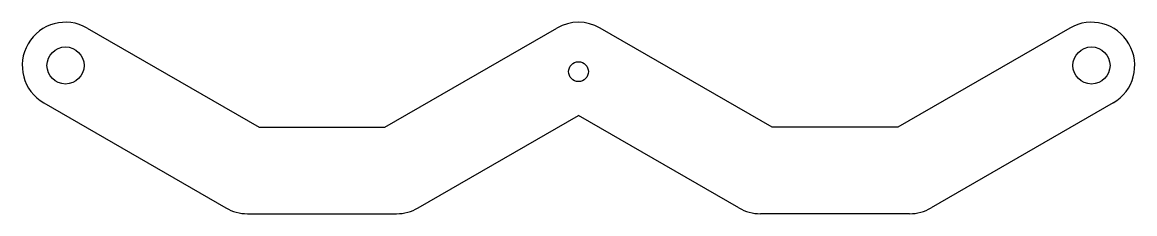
# Model space of a CAD drawing. Extents: x -45 to 45, y -12 to 3.5.
import ezdxf

# ---------------------------------------------------------------- set-up
doc = ezdxf.new("R2010")
doc.units = 0
doc.layers.add('VISIBLE', color=7, linetype='CONTINUOUS')

msp = doc.modelspace()

# ---------------------------------------------------------------- linework, layer by layer
at = {"layer": 'VISIBLE'}
for p, q in [((-39.75, 3.031), (-25.84, -5)), ((-15.66, -5), (-1.75, 3.031)), ((15.66, -5), (1.75, 3.031)), ((39.75, 3.031), (25.84, -5)), ((-43.25, -3.031), (-28.528, -11.531)), ((43.25, -3.031), (28.528, -11.531)), ((-12.972, -11.531), (0, -4.041)), ((12.972, -11.531), (0, -4.041)), ((-25.84, -5), (-15.66, -5)), ((25.84, -5), (15.66, -5)), ((-26.778, -12), (-14.722, -12)), ((26.778, -12), (14.722, -12))]:
    msp.add_line(p, q, dxfattribs=at)
for centre, radius in [((-41.5, 0), 1.5), ((41.5, 0), 1.5), ((0, -0.5), 0.8)]:
    msp.add_circle(centre, radius, dxfattribs=at)
for centre, start, end in [((-41.5, 0), 60, 240), ((0, 0), 60, 120), ((41.5, 0), 300, 120), ((-26.778, -8.5), 240, 270), ((-14.722, -8.5), 270, 300), ((14.722, -8.5), 240, 270), ((26.778, -8.5), 270, 300)]:
    msp.add_arc(centre, 3.5, start, end, dxfattribs=at)

doc.saveas('drawing.dxf')
